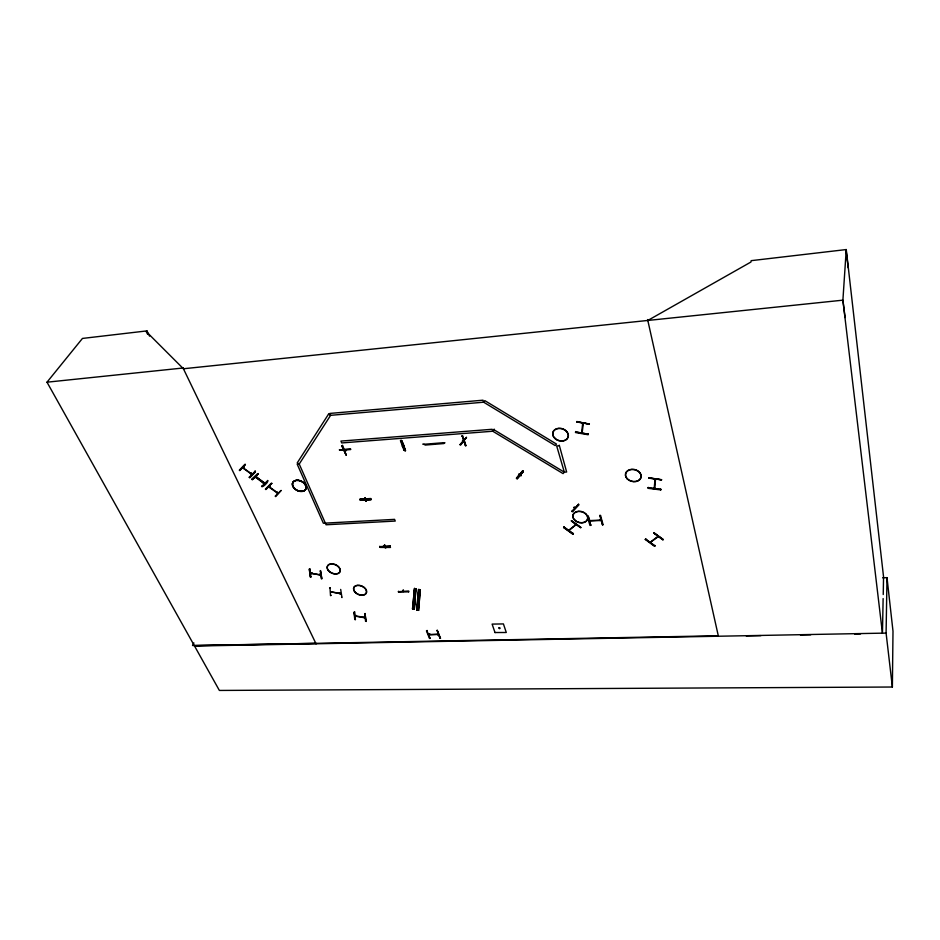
<?xml version="1.0" encoding="UTF-8"?>
<svg xmlns="http://www.w3.org/2000/svg" width="940" height="940" viewBox="0 0 940 940"><rect width="100%" height="100%" fill="white"/><g stroke="black" fill="none" stroke-linecap="round" stroke-linejoin="round"><path stroke-width="1.41" d="M281.037 490.469L275.185 496.214L275.702 496.59L281.084 490.515M648.976 478.014L661.619 479.67M149.542 336.156L146.946 330.892L82.45 338.435L47 382.192L219.373 690.442L892.377 687.023L893 631.198L887.008 577.642L882.672 577.783M463.455 441.424L464.348 442.07M892.377 687.023L886.091 633.09L887.008 577.642M249.453 476.944L249.746 477.72L255.386 471.833L255.128 471.14M261.79 486.156C261.543 488.671 269.157 481.797 267.665 480.493M576.69 421.766L589.404 423.987M882.484 631.88L883.13 598.569M883.236 594.527L883.553 576.855L846.247 249.558L751.178 260.662L750.943 262.025L647.813 320.458M249.382 477.391L255.01 471.516L249.218 477.344M249.758 477.673L255.386 471.798M242.508 467.721L243.848 467.979M519.996 475.194L521.23 475.476M251.932 474.512L251.18 473.255M268.64 486.803L277.852 493.382L276.912 492.76L277.382 491.996M846.247 249.558L842.898 300.166L882.46 633.325M412.543 608.932L414.599 588.334L413.353 609.096L412.519 608.897L414.493 588.475M415.221 588.84L413.612 609.202L415.104 588.793L415.95 588.981L414.763 588.722L413.259 609.108M415.527 588.722L414.07 609.096L415.633 588.745M415.809 588.969L414.281 609.355L415.95 588.981M418.359 589.58L416.749 609.931L417.795 610.201L419.522 589.874L418.899 589.368L416.772 609.954L418.606 610.366L420.239 590.014L419.405 589.827L417.795 610.201L418.57 610.377M417.172 609.86L418.782 589.509M417.442 610.107L418.887 589.533M417.548 610.13L419.064 589.756M648.283 487.343L648.142 488.318L660.726 489.916M648.952 478.166L661.596 479.858L649.047 477.72M418.194 610.107L419.828 589.756M418.464 610.354L420.239 590.014M255.151 476.956L256.385 477.52M654.252 488.612L654.816 487.813M655.533 479.247L654.957 480.058L655.051 478.989M655.039 479.083L654.193 488.401M655.521 479.177L654.745 488.541L654.193 487.731M660.714 490.01L660.855 489.035M264.399 483.83L263.365 483.113L263.858 482.361M576.667 421.931L589.368 424.175L576.796 421.496M582.788 423.012L582.671 424.14M581.625 432.917L582.706 423.212M583.341 423.329L582.095 433.129M648.189 487.872L660.773 489.435L648.189 487.789M575.691 431.542L575.503 432.529L588.123 434.75L588.311 433.787M443.774 442.905L444.984 442.811M408.689 591.836L398.56 592.082M379.831 546.234L379.831 547.115L390.206 546.681L390.194 545.893M344.851 450.013L345.709 450.977M379.842 547.104L390.206 546.645M360.208 499.105L370.806 498.517L370.983 499.751L360.396 500.327L360.196 499.011M365.319 497.613L365.049 499.116L364.943 497.624M365.437 500.151L365.895 501.032L366.506 500.491M662.947 539.748L653.664 532.933L662.947 539.419M384.601 546.363L384.484 544.977M385.095 547.762L385.753 548.079M655.004 545.505L654.475 546.293L645.286 539.478M653.676 532.639L662.853 539.877M645.768 538.773L645.24 539.56M402.767 445.266C406.585 444.984 399.747 446.488 403.201 446.136M600.554 515.59L603.104 524.802L602.564 524.391M600.86 520.008L599.955 520.525L600.143 519.374M601.06 519.232L599.943 520.149L600.237 519.279M601.201 519.327L601.13 520.09L589.462 520.607M600.002 515.202L600.554 515.602M590.661 525.319C588.417 512.359 585.796 513.357 590.062 525.46L590.825 524.978M571.461 520.584L580.803 527.305M572.93 534.12L563.624 527.434L572.907 534.167L573.435 533.391M578.5 504.052L578.946 504.839L572.484 511.795L572.049 511.031M569.311 529.702L568.5 530.383L576.103 524.567L569.029 530.524M564.129 526.706L563.601 527.493M463.82 441.072L462.797 441.142M494.17 429.098L493.935 429.733L564.329 472.174L566.644 472.021L559.253 445.161M428.487 634.547L429.791 633.995M428.64 634.852L429.897 634.253M495.028 632.632L492.113 624.101L503.417 623.925L506.284 632.491L495.063 632.526M438.581 634.653L437.511 634.712L437.547 633.866M523.145 470.928L516.976 478.166M516.73 478.037L522.91 471.257M516.788 478.119L522.546 470.987L523.333 471.575L517.153 478.812L516.342 478.26L522.581 470.999M650.139 542.474L658.388 536.599M440.014 638.307L437.241 630.317M440.566 638.307L437.182 630.282M427.183 630.458L426.466 630.893L429.498 638.46L430.203 638.025M465.547 445.666L462.245 435.808L466.064 445.701L465.582 445.313M466.475 437.37L460.635 445.043L460.048 444.69L466.475 437.37L460.048 444.667M403.096 590.132L402.837 590.755L403.448 590.12M398.548 592.13L398.537 591.26M465.418 445.736L462.245 435.808M365.801 620.999L365.049 613.573M364.99 613.526L366.13 621.469L365.742 620.952M365.178 617.545L364.097 617.65L364.262 616.828M390.511 547.456L380.301 547.433M355.003 616.111L356.002 616.311L356.295 615.477M355.355 619.648L354.016 612.081L354.779 619.554L355.531 619.225M354.732 611.799L355.32 619.53M384.26 545.505L384.848 544.965M341.572 597.053L341.96 597.57L340.68 589.415M330.622 591.789L340.926 593.833L339.845 593.645L340.01 592.811M340.022 593.681L340.033 593.081M404.788 449.825L403.988 450.284L400.44 440.613L401.227 440.19M405.046 450.66L405.105 450.354M330.022 588.04L330.516 595.666L331.279 595.337M404.929 450.765L401.545 440.719M330.633 592.082L332.02 591.754M330.339 587.7L329.576 588.029M360.549 499.88L370.959 499.575M321.292 578.782L320.47 570.557L321.868 578.852L320.281 570.968M320.798 575.022L319.682 574.88L319.859 574.046M319.894 574.317L319.87 574.904M311.786 572.73L311.551 573.553L311.822 573.001M310.071 568.865L309.295 569.182L310.365 576.984L311.14 576.667M341.831 445.654L346.179 455.101L342.56 445.255M350.62 449.179L339.457 449.849L350.667 449.214M573.259 533.814L563.976 527.082L573.306 533.826M193.91 642.936L192.524 645.498L315.828 643.36M271.742 483.325L265.891 489.388M271.601 483.748L271.084 483.372L265.386 489.164L265.903 489.529L271.825 483.336M269.686 487.496L270.156 486.791M267.712 480.563L261.567 486.556M251.897 479.306L258.336 473.572L252.343 479.706L251.826 479.329L257.678 473.596M256.185 477.72L256.667 477.015M255.081 471.069L255.375 471.845M250.886 473.76L251.368 473.055M245.411 464.501L239.817 470.576L239.3 470.2L244.964 464.243M243.413 468.414L244.047 467.768M463.69 441.06L462.445 440.707L463.608 441.083M310.388 573.059L311.469 573.177M319.612 574.563L320.763 574.751M437.688 634.712L438.393 634.336L428.699 634.806M575.115 524.896L575.774 524.332M354.932 615.817L365.072 617.521M147.65 334.323L146.358 331.691L146.946 330.892M601.071 520.455L589.58 521.007M493.935 429.733L492.76 431.237L341.714 442.94L340.95 441.083L492.125 429.286L492.76 431.237L563.072 473.607L564.329 472.174L556.692 445.971L559.053 445.807M650.257 542.31L657.8 536.423M344.874 450.225L345.603 450.941L345.168 450.107M426.96 630.811L430.05 638.46M574.187 507.165L575.022 508.117M571.92 511.478L578.476 504.428L572.025 511.454M245.317 464.501L239.806 470.435M242.684 467.897L243.754 468.273M365.519 500.233L366.318 500.961M384.272 545.682L385.001 546.434L384.66 545.588M252.249 479.565L258.183 473.842M403.988 450.26L404.576 450.143L401.004 440.507L404.47 450.19M403.565 591.46L403.237 590.661M310.376 576.972L309.366 569.135M309.812 569.194L310.94 577.078M311.446 573.518L310.599 573.048M571.344 521.019L580.685 527.751M583.117 424.105L582.624 423.916M571.426 520.889L580.767 527.622M663.276 539.501L654.005 532.721M463.655 441.166L464.724 441.8M464.56 442.153L463.573 441.541M520.102 474.876L520.924 475.757M345.332 450.542L344.334 450.554M462.656 440.696L463.714 440.672M251.086 473.56L251.991 474.113M268.84 486.544L269.745 487.096M574.869 508.058L574.07 507.6M47 382.192L183.147 367.998L183.523 368.75L842.898 300.166L845.107 317.555M423.305 444.444L422.859 444.044L424.622 444.338M462.116 435.913L462.774 435.831M401.356 441.142L401.991 441.083L405.551 450.718L401.979 441.06M341.749 445.701L346.179 455.101M339.411 449.861L350.467 449.626M404.012 445.525L403.143 445.63M360.008 499.422L370.677 498.799M360.196 499.833L370.83 499.234L360.208 499.916M403.413 590.813L403.248 591.554M398.36 591.695L408.677 591.002L408.677 591.847M194.686 645.639L718.289 635.769L647.613 319.565M194.463 646.05L886.091 633.09M746.254 635.91L760.907 635.652M800.457 634.97L810.715 634.794M854.66 634.03L860.511 633.936M428.593 634.547L438.322 634.359M264.246 483.759L255.257 477.027M364.99 617.803L355.179 616.147M344.487 450.636L345.262 450.096M310.494 573.071L320.693 574.998L310.423 573.33M330.704 591.836L340.785 593.481M401.486 441.072L405.105 450.707M602.575 524.767L600.014 515.567L602.446 524.837M365.872 500.021L366.224 500.926M440.132 638.236L437.135 630.611M520.349 474.97L521.148 475.511M519.303 474.888L518.586 474.453M365.813 500.914L365.531 500.139M269.075 486.662L278.052 493.183M574.222 507.259L575.069 507.706M518.727 474.101L519.655 474.665M242.802 467.591L252.026 474.242M242.614 467.791L251.838 474.441M255.457 476.827L264.598 483.63M146.358 331.691L183.429 368.762M517.164 478.801L523.333 471.563M414.376 609.332L413.565 609.167M183.053 368.01L316.099 643.912M581.59 433.011L581.684 431.989L582.26 432.247M588.052 516.154L590.708 525.425M846.164 250.933L848.232 267.877M364.931 613.855L365.566 621.375M575.574 431.989L588.205 434.174L575.586 431.93M390.077 546.175L379.713 546.716L390.077 546.175M654.875 545.881L645.651 539.149L654.91 545.952M328.554 414.117L297.228 462.891L299.226 464.043L326.074 524.779L395.247 521.066L394.565 519.362L323.36 523.228L297.193 464.196L299.226 464.043L330.622 415.327L483.654 402.203L555.211 445.572L556.48 444.079L484.84 400.64L483.654 402.203L482.995 400.193L329.834 413.424L330.622 415.327L328.554 414.117M499.257 627.603L498.729 628.155L499.634 628.684L500.174 628.143L499.257 627.603M256.691 477.273L263.834 482.537L256.691 477.273M443.598 442.693L424.716 444.232L425.033 445.078L443.915 443.551L443.598 442.693M354.65 591.824A6.803 4.5 22.8 0 0 365.883 593.704A6.803 4.5 22.8 0 0 359.562 585.573A6.803 4.5 22.8 0 0 354.65 591.824M354.697 591.636A6.839 4.524 22.8 0 0 366.001 593.528A6.839 4.524 22.8 0 0 359.644 585.35A6.839 4.524 22.8 0 0 354.697 591.636M328.354 570.369A6.909 4.594 24 0 0 339.704 572.237A6.909 4.594 24 0 0 333.183 563.906A6.909 4.594 24 0 0 328.354 570.369M328.295 570.557A6.874 4.571 24 0 0 339.587 572.413A6.874 4.571 24 0 0 333.089 564.129A6.874 4.571 24 0 0 328.295 570.557M293.691 487.719A7.261 5.029 26.9 0 0 305.512 489.54A7.297 5.053 26.9 0 0 298.521 480.411A7.297 5.053 26.9 0 0 293.656 487.731A7.297 5.053 26.9 0 0 305.547 489.564A7.261 5.029 26.9 0 0 298.521 480.446A7.261 5.029 26.9 0 0 293.691 487.719M293.762 487.543A7.297 5.053 26.9 0 0 305.641 489.376A7.297 5.053 26.9 0 0 298.615 480.223A7.297 5.053 26.9 0 0 293.762 487.543M574.798 520.325A7.579 5.558 15.2 0 0 587.394 519.702A7.579 5.558 15.2 0 0 578.664 511.454A7.579 5.558 15.2 0 0 574.798 520.325M574.822 520.149A7.614 5.593 15.2 0 0 587.488 519.526A7.614 5.593 15.2 0 0 578.711 511.219A7.614 5.593 15.2 0 0 574.822 520.149M627.391 479.036A7.896 5.992 12.6 0 0 640.681 478.248A7.896 5.992 12.6 0 0 631.786 469.518A7.896 5.992 12.6 0 0 627.391 479.036M627.403 478.86A7.943 6.028 12.6 0 0 640.775 478.072A7.943 6.028 12.6 0 0 631.821 469.283A7.943 6.028 12.6 0 0 627.403 478.86M554.812 438.393A7.931 6.133 16.9 0 0 567.971 437.453A7.931 6.133 16.9 0 0 558.724 428.499A7.931 6.133 16.9 0 0 554.812 438.393M554.835 438.228A7.978 6.169 16.9 0 0 568.066 437.276A7.978 6.169 16.9 0 0 558.771 428.264A7.978 6.169 16.9 0 0 554.835 438.228"/></g></svg>
